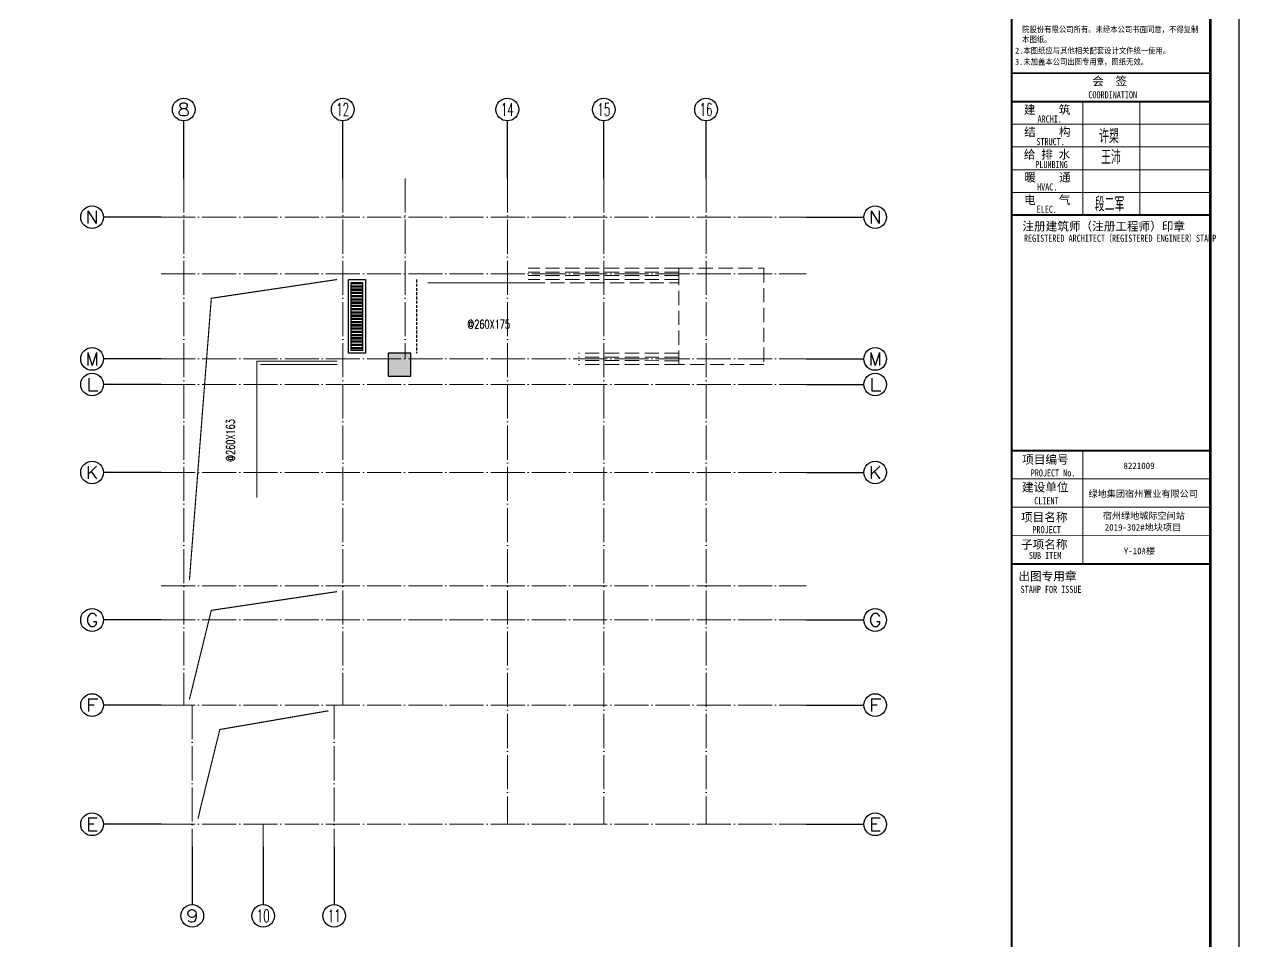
# Model space of a CAD drawing. Extents: x 27938 to 725830, y -209821 to 1628073.
# Drawn here: x 414690 to 436080, y 99500 to 115670 of the extents above; entities that cross this region are included whole.
import ezdxf
from ezdxf.enums import TextEntityAlignment as Align

# ---------------------------------------------------------------- set-up
doc = ezdxf.new("R2010")
doc.units = 0
doc.header["$LTSCALE"] = 1000
doc.header["$MEASUREMENT"] = 0
for name, pattern in [('#P_--_20B1_001_t3$0$DASH', [0.35, 0.25, -0.1]), ('DOTE', [2.42, 2, -0.2, 0.02, -0.2]), ('HIDDEN', [0.375, 0.25, -0.125])]:
    doc.linetypes.add(name, pattern=pattern)
for name, color, linetype in [('AXIS', 3, 'Continuous'), ('AXIS_TEXT', 4, 'Continuous'), ('PUB_TEXT', 4, 'Continuous'), ('图框', 140, 'Continuous'), ('图签文字', 147, 'Continuous'), ('审核', 1, 'Continuous')]:
    doc.layers.add(name, color=color, linetype=linetype)
for name, color, linetype, lineweight in [('DOTE', 19, 'DOTE', 9), ('PUB_HATCH', 8, 'Continuous', 9), ('STAIR', 2, 'Continuous', 18), ('图签', 147, 'Continuous', 18), ('平面-看线', 45, 'Continuous', 15)]:
    doc.layers.add(name, color=color, linetype=linetype, lineweight=lineweight)
doc.layers.add('yichutu', color=7, linetype='Continuous', true_color=0xffffff, plot=False)
doc.styles.add('_TCH_AXIS', font='COMPLEX', dxfattribs={"bigfont": 'GBCBIG'})
doc.styles.add('_TCH_DIM', font='SIMPLEX.shx', dxfattribs={"width": 0.7, "bigfont": 'GBCBIG.shx'})
doc.styles.add('COMPLEX', font='COMPLEX')
doc.styles.add('HT', font='')
doc.styles.add('宋体', font='', dxfattribs={"height": 50})
doc.styles.add('建筑图签-1', font='', dxfattribs={"width": 0.7})
doc.styles.add('建筑图签-2', font='TXT.shx', dxfattribs={"width": 0.5, "bigfont": 'HZTXT.shx'})
doc.styles.get('HT').set_extended_font_data('SimHei')
doc.styles.get('宋体').set_extended_font_data('SimSun')
doc.styles.get('建筑图签-1').set_extended_font_data('SimHei')

# ---------------------------------------------------------------- blocks, each defined once
blk = doc.blocks.new('A$C110D7C8B')
h = blk.add_hatch()
h.set_pattern_fill('ANSI32', color=246, scale=12, angle=135)
h.set_pattern_definition([(180, (0, 0), (-4e-15, -57.15), []), (180, (-19.05, 19.05), (-4e-15, -57.15), [])])
h.paths.add_polyline_path([(50, -1350), (250, -1350), (250, -150), (50, -150)])
at = {"color": 246}
for points in [[(0, -100), (300, -100), (300, -1400), (0, -1400)], [(50, -150), (250, -150), (250, -1350), (50, -1350)]]:
    blk.add_lwpolyline(points, close=True, dxfattribs=at)
blk = doc.blocks.new('A$C028C60F5')
at = {"color": 6}
blk.add_lwpolyline([(400, 0), (0, 0), (0, -400), (400, -400)], close=True, dxfattribs=at)
at = {"layer": 'PUB_HATCH'}
blk.add_solid([(0, -400), (400, -400), (0, 0), (400, 0)], dxfattribs=at)
blk = doc.blocks.new('yct-841-594-84100-59399.9999999999-100-1000.0')
at = {"layer": 'yichutu', "color": 7, "true_color": 0xffffff}
blk.add_lwpolyline([(0, 0), (0, 59400), (84100, 59400), (84100, 0)], close=True, dxfattribs=at)
blk = doc.blocks.new('_AXISO')
blk.add_circle((0, 0), 0.5)
at = {"layer": 'AXIS_TEXT', "style": 'COMPLEX', "width": 1.041667}
blk.add_attdef('A', text='', height=0.56, dxfattribs=at).set_placement((-0.25, -0.28), (0.25, -0.28), align=Align.FIT)
blk = doc.blocks.new('A$C4D993397')
at = {"layer": '图框'}
blk.add_lwpolyline([(0, 0), (42050, 0), (42050, -29700), (0, -29700)], close=True, dxfattribs=at)
blk.add_lwpolyline([(0, 0), (42050, 0), (42050, -29700), (0, -29700)], close=True, dxfattribs=at)
at = {"layer": '图框', "const_width": 50}
blk.add_lwpolyline([(41550, -29200), (41550, -500), (1250, -500), (1250, -29200)], close=True, dxfattribs=at)
at = {"layer": '图框'}
for points, const_width in [([(38052, -29200), (38052, -500)], 35), ([(38057, -5000), (41557, -5000)], 30), ([(38057, -5500), (41557, -5500)], 35), ([(38057, -5500), (41557, -5500)], 35), ([(39307, -5500), (39307, -7500)], 17.5), ([(40307, -5500), (40307, -7500)], 17.5), ([(38057, -5900), (41557, -5900)], 17.5), ([(38057, -6300), (41557, -6300)], 17.5), ([(38057, -6700), (41557, -6700)], 17.5), ([(38057, -7100), (41557, -7100)], 17.5), ([(38057, -7500), (41557, -7500)], 35), ([(38052, -11650), (41552, -11650)], 35), ([(38052, -11650), (41552, -11650)], 35), ([(39302, -13650), (39302, -11650)], 17.5), ([(38052, -12150), (41552, -12150)], 17.5), ([(38052, -12650), (41552, -12650)], 17.5), ([(38052, -13150), (41552, -13150)], 17.5), ([(41552, -13650), (38052, -13650)], 35)]:
    blk.add_lwpolyline(points, dxfattribs=dict(at, const_width=const_width))
for s, height, style, width, p in [('院股份有限公司所有。未经本公司书面同意，不得复制', 105, 'HT', 0.88, (38235, -4280)), ('本图纸。', 105, 'HT', 0.88, (38235, -4456)), (' 2.本图纸应与其他相关配套设计文件统一使用。 ', 105, 'HT', 0.88, (38040, -4654)), ('3.未加盖本公司出图专用章，图纸无效。', 105, 'HT', 0.88, (38111, -4851)), ('COORDINATION', 125, '建筑图签-1', 0.7, (39402, -5443)), ('ARCHI.', 125, '建筑图签-1', 0.7, (38507, -5869)), ('STRUCT.', 125, '建筑图签-1', 0.7, (38487, -6268)), ('PLUMBING', 125, '建筑图签-1', 0.7, (38467, -6671)), ('HVAC.', 125, '建筑图签-1', 0.7, (38499, -7067)), ('ELEC.', 125, '建筑图签-1', 0.7, (38492, -7460)), ('REGISTERED ARCHITECT（REGISTERED ENGINEER）STAMP', 125, '建筑图签-1', 0.7, (38267, -7971)), ('PROJECT No.', 125, '建筑图签-1', 0.7, (38387, -12107, -899)), ('CLIENT', 125, '建筑图签-1', 0.7, (38449, -12597)), ('PROJECT', 125, '建筑图签-1', 0.7, (38417, -13107)), ('SUB ITEM', 125, '建筑图签-1', 0.7, (38354, -13562)), ('STAMP FOR ISSUE', 125, '建筑图签-1', 0.7, (38209, -14159))]:
    blk.add_text(s, height=height, dxfattribs=dict(at, style=style, width=width)).set_placement(p)
at = {"layer": '图签', "color": 2, "style": '宋体'}
for s, height, p in [('8221009', 114.7, (40021, -11976)), ('绿地集团宿州置业有限公司', 114.67, (39405, -12469)), ('宿州绿地城际空间站', 114.7, (39657, -12856)), ('2019-302#地块项目', 114.67, (39691, -13061)), ('Y-10#楼', 114.7, (40027, -13476))]:
    blk.add_text(s, height=height, dxfattribs=at).set_placement(p)
at = {"layer": '图签文字', "color": 7, "style": '建筑图签-1'}
for s, p in [('会  签', (39470, -5216)), ('建    筑', (38267, -5717)), ('结    构', (38270, -6110)), ('给 排 水', (38265, -6507)), ('暖    通', (38274, -6909)), ('电    气', (38269, -7309)), ('注册建筑师（注册工程师）印章', (38240, -7773)), ('项目编号', (38236, -11884)), ('建设单位', (38233, -12372)), ('项目名称', (38216, -12901)), ('子项名称', (38216, -13380)), ('出图专用章', (38170, -13941))]:
    blk.add_text(s, height=150, dxfattribs=at).set_placement(p)
at = {"layer": '图签文字', "color": 1, "style": '建筑图签-2', "width": 0.7}
for s, p in [('许槊', (39590, -6236)), ('王沛', (39625, -6606)), ('段二军', (39513, -7434))]:
    blk.add_text(s, height=250, dxfattribs=at).set_placement(p)

msp = doc.modelspace()

# ---------------------------------------------------------------- linework, layer by layer
at = {"color": 6, "const_width": 20}
for points in [[(417598.7, 105870.7), (417984.3, 110840.5), (420198.7, 111170.8)], [(417598.7, 103770.7), (417984.3, 105340.5), (420198.7, 105670.8)], [(417748.7, 101670.7), (418134.3, 103240.5), (420048.7, 103570.8)]]:
    msp.add_lwpolyline(points, dxfattribs=at)
at = {"layer": 'AXIS'}
for p, q in [((417498.7, 112952.2), (417498.7, 113966.8)), ((420298.7, 112952.2), (420298.7, 113966.8)), ((423198.7, 112952.2), (423198.7, 113966.8)), ((424898.7, 112952.2), (424898.7, 113966.8)), ((426698.7, 112952.2), (426698.7, 113966.8)), ((417098.7, 112270.7), (416084.1, 112270.7)), ((428462.3, 112270.7), (429476.9, 112270.7)), ((417098.7, 109770.7), (416084.1, 109770.7)), ((428462.3, 109770.7), (429476.9, 109770.7)), ((417098.7, 109320.7), (416084.1, 109320.7)), ((428462.3, 109320.7), (429476.9, 109320.7)), ((417098.7, 107770.7), (416084.1, 107770.7)), ((428462.3, 107770.7), (429476.9, 107770.7)), ((417098.7, 105170.7), (416084.1, 105170.7)), ((428462.3, 105170.7), (429476.9, 105170.7)), ((417098.7, 103670.7), (416084.1, 103670.7)), ((428462.3, 103670.7), (429476.9, 103670.7)), ((417098.7, 101570.7), (416084.1, 101570.7)), ((428462.3, 101570.7), (429476.9, 101570.7)), ((417648.7, 101170.7), (417648.7, 100156.1)), ((418898.2, 101170.7), (418898.2, 100156.1)), ((420148.7, 101170.7), (420148.7, 100156.1))]:
    msp.add_line(p, q, dxfattribs=at)
at = {"layer": 'DOTE', "linetype": 'DOTE', "ltscale": 0.3}
for p, q in [((417498.7, 112952.2), (417498.7, 103670.7)), ((420298.7, 112952.2), (420298.7, 103670.7)), ((421398.7, 112952.2), (421398.7, 109770.7)), ((423198.7, 112952.2), (423198.7, 101570.7)), ((424898.7, 112952.2), (424898.7, 101570.7)), ((426698.7, 112952.2), (426698.7, 101570.7)), ((417098.7, 112270.7), (428462.3, 112270.7)), ((417098.7, 111270.7), (428462.3, 111270.7)), ((417098.7, 109770.7), (428462.3, 109770.7)), ((417098.7, 109320.7), (428462.3, 109320.7)), ((417098.7, 107770.7), (428462.3, 107770.7)), ((417098.7, 105770.7), (428462.3, 105770.7)), ((417098.7, 105170.7), (428462.3, 105170.7)), ((417098.7, 103670.7), (428462.3, 103670.7)), ((417648.7, 103670.7), (417648.7, 101170.7)), ((420148.9, 103670.7), (420148.9, 101170.7)), ((417098.7, 101570.7), (428462.3, 101570.7)), ((418898.8, 101570.7), (418898.8, 101165.9))]:
    msp.add_line(p, q, dxfattribs=at)
at = {"layer": 'STAIR', "color": 246, "linetype": '#P_--_20B1_001_t3$0$DASH'}
for p, q in [((426218.5, 111371), (423566.5, 111371)), ((426218.5, 111301), (423566.5, 111301.2)), ((426218.5, 111241), (423566.5, 111241.2)), ((426218.5, 111171), (423566.5, 111171)), ((423607.3, 111111), (426218.5, 111111)), ((426218.5, 109871), (424450.5, 109871)), ((426218.5, 109801), (424450.5, 109801.2)), ((426218.5, 109741), (424450.5, 109741.2)), ((426218.5, 109671), (424450.5, 109671.2))]:
    msp.add_line(p, q, dxfattribs=at)
at = {"layer": 'STAIR'}
for p, q in [((421798.5, 111111), (423607.3, 111111)), ((418848.7, 109670.7), (420198.7, 109670.7))]:
    msp.add_line(p, q, dxfattribs=at)
at = {"layer": 'STAIR', "color": 246, "linetype": '#P_--_20B1_001_t3$0$DASH'}
msp.add_lwpolyline([(426218.5, 111371), (427718.5, 111371), (427718.5, 109671), (426218.5, 109671)], close=True, dxfattribs=at)
at = {"layer": 'STAIR'}
msp.add_lwpolyline([(420198.7, 109730.7), (418788.7, 109730.7), (418788.7, 107330.7)], dxfattribs=at)
at = {"layer": '审核', "color": 58, "linetype": 'HIDDEN', "ltscale": 0.2}
msp.add_line((421598.7, 111170.8), (421598.8, 109870.8), dxfattribs=at)
at = {"layer": '平面-看线'}
for p, q in [((426218.5, 111171), (426218.5, 111371)), ((426218.5, 109671), (426218.5, 109871))]:
    msp.add_line(p, q, dxfattribs=at)

# ---------------------------------------------------------------- block references
for name, p in [('A$C4D993397', (394030.5, 119806.8)), ('A$C110D7C8B', (420398.7, 111270.7)), ('A$C028C60F5', (421098.7, 109870.7))]:
    msp.add_blockref(name, p)
at = {"layer": 'AXIS'}
ref = msp.add_blockref('_AXISO', (417498.7, 114166.8), dxfattribs=dict(at, xscale=400, yscale=400, zscale=400))
ref.add_attrib('A', '8', dxfattribs={"layer": 'AXIS_TEXT', "height": 226.3, "style": '_TCH_AXIS', "width": 1.5}).set_placement((417385.6, 114053.7), (417611.9, 114053.7), align=Align.FIT)
ref = msp.add_blockref('_AXISO', (420298.7, 114166.8), dxfattribs=dict(at, xscale=400, yscale=400, zscale=400))
ref.add_attrib('A', '12', dxfattribs={"layer": 'AXIS_TEXT', "height": 226.27, "style": '_TCH_AXIS', "width": 0.724138}).set_placement((420185.6, 114053.7), (420411.9, 114053.7), align=Align.FIT)
ref = msp.add_blockref('_AXISO', (423198.7, 114166.8), dxfattribs=dict(at, xscale=400, yscale=400, zscale=400))
ref.add_attrib('A', '14', dxfattribs={"layer": 'AXIS_TEXT', "height": 226.27, "style": '_TCH_AXIS', "width": 0.677419}).set_placement((423085.6, 114053.7), (423311.9, 114053.7), align=Align.FIT)
ref = msp.add_blockref('_AXISO', (424898.7, 114166.8), dxfattribs=dict(at, xscale=400, yscale=400, zscale=400))
ref.add_attrib('A', '15', dxfattribs={"layer": 'AXIS_TEXT', "height": 226.27, "style": '_TCH_AXIS', "width": 0.724138}).set_placement((424785.6, 114053.7), (425011.9, 114053.7), align=Align.FIT)
ref = msp.add_blockref('_AXISO', (426698.7, 114166.8), dxfattribs=dict(at, xscale=400, yscale=400, zscale=400))
ref.add_attrib('A', '16', dxfattribs={"layer": 'AXIS_TEXT', "height": 226.27, "style": '_TCH_AXIS', "width": 0.724138}).set_placement((426585.6, 114053.7), (426811.9, 114053.7), align=Align.FIT)
ref = msp.add_blockref('_AXISO', (415884.1, 112270.7), dxfattribs=dict(at, xscale=400, yscale=400, zscale=400))
ref.add_attrib('A', 'N', dxfattribs={"layer": 'AXIS_TEXT', "height": 226.3, "style": '_TCH_AXIS', "width": 1.105263}).set_placement((415771, 112157.6), (415997.3, 112157.6), align=Align.FIT)
ref = msp.add_blockref('_AXISO', (429676.9, 112270.7), dxfattribs=dict(at, xscale=400, yscale=400, zscale=400))
ref.add_attrib('A', 'N', dxfattribs={"layer": 'AXIS_TEXT', "height": 226.3, "style": '_TCH_AXIS', "width": 1.105263}).set_placement((429563.8, 112157.6), (429790, 112157.6), align=Align.FIT)
ref = msp.add_blockref('_AXISO', (415884.1, 109770.7), dxfattribs=dict(at, xscale=400, yscale=400, zscale=400))
ref.add_attrib('A', 'M', dxfattribs={"layer": 'AXIS_TEXT', "height": 226.3, "style": '_TCH_AXIS'}).set_placement((415771, 109657.6), (415997.3, 109657.6), align=Align.FIT)
ref = msp.add_blockref('_AXISO', (429676.9, 109770.7), dxfattribs=dict(at, xscale=400, yscale=400, zscale=400))
ref.add_attrib('A', 'M', dxfattribs={"layer": 'AXIS_TEXT', "height": 226.3, "style": '_TCH_AXIS'}).set_placement((429563.8, 109657.6), (429790, 109657.6), align=Align.FIT)
ref = msp.add_blockref('_AXISO', (415884.1, 109320.7), dxfattribs=dict(at, xscale=400, yscale=400, zscale=400))
ref.add_attrib('A', 'L', dxfattribs={"layer": 'AXIS_TEXT', "height": 226.3, "style": '_TCH_AXIS', "width": 1.4}).set_placement((415771, 109207.6), (415997.3, 109207.6), align=Align.FIT)
ref = msp.add_blockref('_AXISO', (429676.9, 109320.7), dxfattribs=dict(at, xscale=400, yscale=400, zscale=400))
ref.add_attrib('A', 'L', dxfattribs={"layer": 'AXIS_TEXT', "height": 226.3, "style": '_TCH_AXIS', "width": 1.4}).set_placement((429563.8, 109207.6), (429790, 109207.6), align=Align.FIT)
ref = msp.add_blockref('_AXISO', (415884.1, 107770.7), dxfattribs=dict(at, xscale=400, yscale=400, zscale=400))
ref.add_attrib('A', 'K', dxfattribs={"layer": 'AXIS_TEXT', "height": 226.3, "style": '_TCH_AXIS', "width": 1.105263}).set_placement((415771, 107657.6), (415997.3, 107657.6), align=Align.FIT)
ref = msp.add_blockref('_AXISO', (429676.9, 107770.7), dxfattribs=dict(at, xscale=400, yscale=400, zscale=400))
ref.add_attrib('A', 'K', dxfattribs={"layer": 'AXIS_TEXT', "height": 226.3, "style": '_TCH_AXIS', "width": 1.105263}).set_placement((429563.8, 107657.6), (429790, 107657.6), align=Align.FIT)
ref = msp.add_blockref('_AXISO', (415884.1, 105170.7), dxfattribs=dict(at, xscale=400, yscale=400, zscale=400))
ref.add_attrib('A', 'G', dxfattribs={"layer": 'AXIS_TEXT', "height": 226.3, "style": '_TCH_AXIS', "width": 1.166667}).set_placement((415771, 105057.6), (415997.3, 105057.6), align=Align.FIT)
ref = msp.add_blockref('_AXISO', (429676.9, 105170.7), dxfattribs=dict(at, xscale=400, yscale=400, zscale=400))
ref.add_attrib('A', 'G', dxfattribs={"layer": 'AXIS_TEXT', "height": 226.3, "style": '_TCH_AXIS', "width": 1.166667}).set_placement((429563.8, 105057.6), (429790, 105057.6), align=Align.FIT)
ref = msp.add_blockref('_AXISO', (415884.1, 103670.7), dxfattribs=dict(at, xscale=400, yscale=400, zscale=400))
ref.add_attrib('A', 'F', dxfattribs={"layer": 'AXIS_TEXT', "height": 226.3, "style": '_TCH_AXIS', "width": 1.3125}).set_placement((415771, 103557.6), (415997.3, 103557.6), align=Align.FIT)
ref = msp.add_blockref('_AXISO', (429676.9, 103670.7), dxfattribs=dict(at, xscale=400, yscale=400, zscale=400))
ref.add_attrib('A', 'F', dxfattribs={"layer": 'AXIS_TEXT', "height": 226.3, "style": '_TCH_AXIS', "width": 1.3125}).set_placement((429563.8, 103557.6), (429790, 103557.6), align=Align.FIT)
ref = msp.add_blockref('_AXISO', (415884.1, 101570.7), dxfattribs=dict(at, xscale=400, yscale=400, zscale=400))
ref.add_attrib('A', 'E', dxfattribs={"layer": 'AXIS_TEXT', "height": 226.3, "style": '_TCH_AXIS', "width": 1.3125}).set_placement((415771, 101457.6), (415997.3, 101457.6), align=Align.FIT)
ref = msp.add_blockref('_AXISO', (429676.9, 101570.7), dxfattribs=dict(at, xscale=400, yscale=400, zscale=400))
ref.add_attrib('A', 'E', dxfattribs={"layer": 'AXIS_TEXT', "height": 226.3, "style": '_TCH_AXIS', "width": 1.3125}).set_placement((429563.8, 101457.6), (429790, 101457.6), align=Align.FIT)
ref = msp.add_blockref('_AXISO', (417648.7, 99956.1), dxfattribs=dict(at, xscale=400, yscale=400, zscale=400))
ref.add_attrib('A', '9', dxfattribs={"layer": 'AXIS_TEXT', "height": 226.3, "style": '_TCH_AXIS', "width": 1.5}).set_placement((417535.6, 99843), (417761.9, 99843), align=Align.FIT)
ref = msp.add_blockref('_AXISO', (418898.2, 99956.1), dxfattribs=dict(at, xscale=400, yscale=400, zscale=400))
ref.add_attrib('A', '10', dxfattribs={"layer": 'AXIS_TEXT', "height": 226.27, "style": '_TCH_AXIS', "width": 0.724138}).set_placement((418785.1, 99843), (419011.4, 99843), align=Align.FIT)
ref = msp.add_blockref('_AXISO', (420148.7, 99956.1), dxfattribs=dict(at, xscale=400, yscale=400, zscale=400))
ref.add_attrib('A', '11', dxfattribs={"layer": 'AXIS_TEXT', "height": 226.27, "style": '_TCH_AXIS', "width": 0.875}).set_placement((420035.6, 99843), (420261.9, 99843), align=Align.FIT)
at = {"layer": 'yichutu', "xscale": 0.5, "yscale": 0.5, "zscale": 0.5}
msp.add_blockref('yct-841-594-84100-59399.9999999999-100-1000.0', (394030.5, 90106.8), dxfattribs=at)

# ---------------------------------------------------------------- texts
at = {"layer": 'PUB_TEXT', "color": 7, "style": '_TCH_DIM', "width": 0.705882}
msp.add_text('@260X175', height=148.75, dxfattribs=at).set_placement((422494.4, 110309.4))
msp.add_text('@260X163', height=148.75, rotation=90, dxfattribs=at).set_placement((418396.6, 107958.7))

doc.saveas('drawing.dxf')
